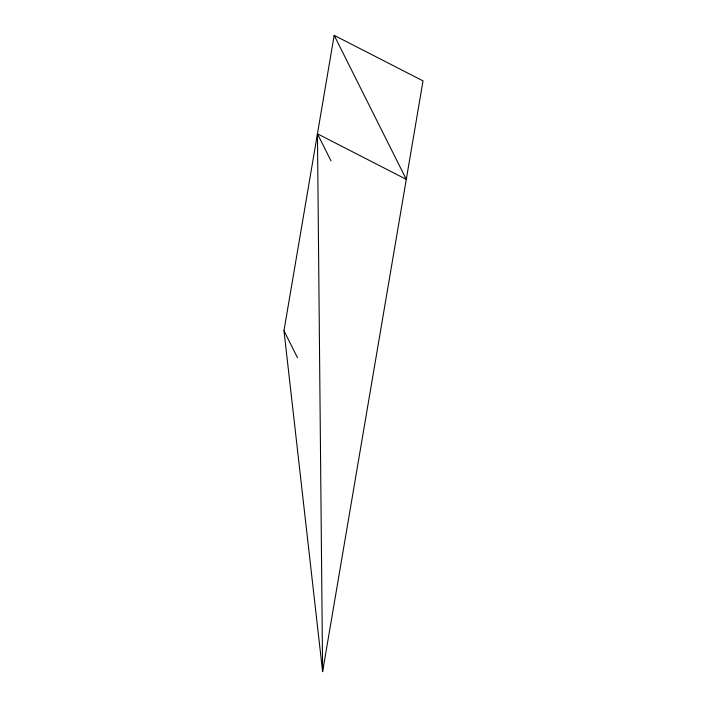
<?xml version="1.0" encoding="UTF-8"?>
<svg xmlns="http://www.w3.org/2000/svg" width="707" height="707" viewBox="0 0 707 707"><rect width="100%" height="100%" fill="white"/><g stroke="black" fill="none" stroke-linecap="round" stroke-linejoin="round"><path stroke-width="1.06" d="M283.975 330.726L334.181 35.35L423.025 80.89L322.613 671.65L283.975 330.726L297.497 357.733M322.613 671.65L317.443 133.809L406.286 179.357L334.181 35.35M317.443 133.809L330.964 160.807"/></g></svg>
